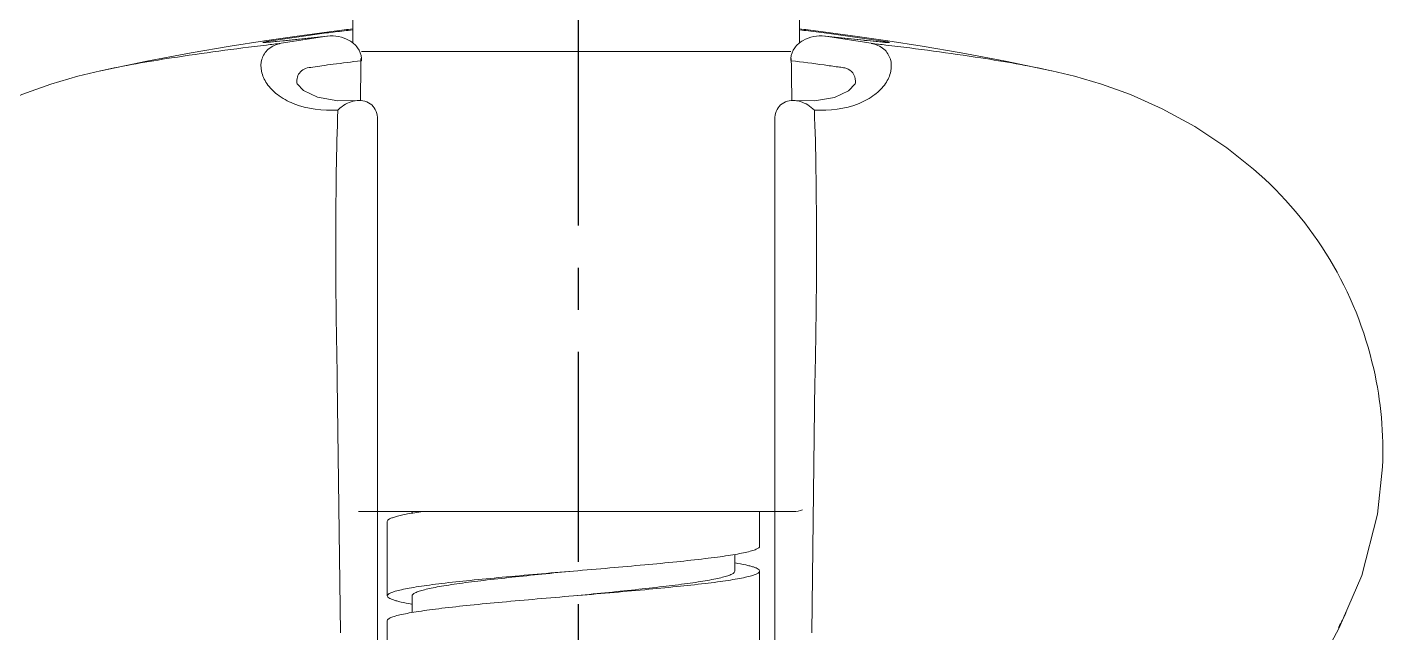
# Model space of a CAD drawing. Header units: millimetres. Extents: x 789 to 1209, y -1278 to -684.
# Drawn here: x 972.24 to 1013.2, y -1038.03 to -1019.73 of the extents above; entities that cross this region are included whole.
import ezdxf

# ---------------------------------------------------------------- set-up
doc = ezdxf.new("R2010")
doc.units = ezdxf.units.MM
doc.header["$LTSCALE"] = 0.1
doc.linetypes.add('CENTERX2', pattern=[101.6, 63.5, -12.7, 12.7, -12.7])
doc.layers.get('0').update_dxf_attribs({"lineweight": 13})
doc.layers.add('CENTER', color=1, linetype='CENTERX2')

msp = doc.modelspace()

# ---------------------------------------------------------------- linework, layer by layer
at = {"color": 7, "linetype": 'Continuous'}
for p, q in [((982.074, -1020.213), (982.074, -1018.59)), ((995.574, -1020.213), (995.574, -1018.59)), ((979.468, -1020.169), (981.278, -1019.908)), ((981.141, -1019.902), (980.326, -1020.012)), ((981.141, -1019.902), (981.819, -1019.816)), ((996.508, -1019.902), (995.83, -1019.816)), ((996.472, -1019.921), (998.16, -1020.165)), ((980.326, -1020.012), (979.404, -1020.145)), ((980.011, -1020.142), (979.732, -1020.17)), ((981.291, -1020.008), (979.77, -1020.167)), ((979.911, -1020.222), (981.29, -1020.008)), ((981.308, -1020.006), (980.011, -1020.142)), ((981.291, -1020.008), (981.308, -1020.006)), ((997.604, -1020.138), (996.341, -1020.006)), ((996.341, -1020.006), (996.359, -1020.008)), ((996.359, -1020.008), (997.738, -1020.222)), ((997.522, -1020.13), (996.359, -1020.008)), ((997.534, -1020.131), (997.522, -1020.13)), ((997.929, -1020.171), (997.604, -1020.138)), ((998.086, -1020.186), (997.886, -1020.168)), ((998.039, -1020.181), (997.929, -1020.171)), ((982.321, -1020.748), (982.332, -1020.746)), ((982.324, -1020.676), (982.323, -1020.745)), ((982.338, -1020.746), (982.335, -1020.676)), ((982.337, -1020.465), (995.312, -1020.465)), ((995.313, -1020.675), (995.311, -1020.722)), ((995.311, -1020.722), (995.312, -1020.745)), ((995.326, -1020.745), (995.325, -1020.676)), ((974.452, -1021.054), (974.466, -1021.051)), ((1003.197, -1021.054), (1003.183, -1021.051)), ((982.824, -1022.514), (982.824, -1022.564)), ((982.824, -1039.964), (982.824, -1022.564)), ((994.824, -1040.343), (994.824, -1022.514)), ((981.704, -1038.03), (981.609, -1030.408)), ((996.04, -1030.408), (995.944, -1038.03)), ((1013.19, -1033.014), (1013.189, -1033.016)), ((982.251, -1034.363), (995.398, -1034.363)), ((994.824, -1034.363), (982.824, -1034.363)), ((983.118, -1034.663), (983.118, -1036.913)), ((983.868, -1034.363), (983.868, -1034.414)), ((994.368, -1035.413), (994.368, -1034.363)), ((993.618, -1036.163), (993.618, -1035.659)), ((994.368, -1038.413), (994.368, -1036.163)), ((983.868, -1036.913), (983.868, -1037.417)), ((983.118, -1037.663), (983.118, -1039.913)), ((1011.012, -1039.488), (1011.883, -1037.874)), ((1011.86, -1037.867), (1011.883, -1037.874))]:
    msp.add_line(p, q, dxfattribs=at)
for points in [[(998.245, -1020.145), (997.323, -1020.012), (996.508, -1019.902)], [(979.404, -1020.145), (978.369, -1020.307), (977.193, -1020.507), (975.856, -1020.76), (974.466, -1021.051)], [(979.732, -1020.17), (979.63, -1020.18), (979.588, -1020.183), (979.553, -1020.186), (979.523, -1020.189), (979.501, -1020.19), (979.485, -1020.191), (979.482, -1020.191)], [(998.171, -1020.191), (998.17, -1020.191), (998.161, -1020.191), (998.143, -1020.19), (998.117, -1020.188), (998.082, -1020.185), (998.039, -1020.181)], [(1003.183, -1021.051), (1001.793, -1020.76), (1000.456, -1020.507), (999.28, -1020.307), (998.245, -1020.145)], [(974.452, -1021.054), (973.772, -1021.217), (972.956, -1021.454)], [(1005.572, -1021.77), (1004.693, -1021.454), (1003.877, -1021.217), (1003.197, -1021.054)], [(972.956, -1021.454), (972.077, -1021.77), (971.119, -1022.198), (970.134, -1022.737), (969.164, -1023.381), (968.355, -1024.022)], [(982.208, -1021.95), (981.621, -1021.961), (981.012, -1021.853), (980.591, -1021.648), (980.396, -1021.444), (980.383, -1021.424)], [(997.266, -1021.426), (997.251, -1021.448), (997.053, -1021.652), (996.633, -1021.854), (996.029, -1021.96), (995.441, -1021.95)], [(1009.294, -1024.022), (1008.485, -1023.381), (1007.515, -1022.737), (1006.53, -1022.198), (1005.572, -1021.77)], [(1011.883, -1037.874), (1012.564, -1036.302), (1013.039, -1034.449), (1013.19, -1033.014)]]:
    msp.add_lwpolyline(points, dxfattribs=at)
for centre, radius, start, end in [((989.457, -1085.667), 66.265, 96.62396, 97.09067), ((989.574, -1086.652), 67.257, 96.40997, 96.62568), ((988.817, -1076.685), 57.298, 96.75896, 97.01539), ((988.831, -1076.685), 57.298, 82.98461, 83.24104), ((988.074, -1086.66), 67.265, 83.36959, 83.59671), ((988.164, -1085.895), 66.495, 82.82254, 83.37002), ((994.487, -1145.79), 126.412, 96.62152, 96.823), ((978.806, -1011.551), 8.669, 274.6149, 275.2039), ((977.532, -997.687), 22.591, 275.2317, 275.686), ((1003.696, -961.743), 58.713, 263.97581, 264.32124), ((983.168, -1145.736), 126.356, 83.17503, 83.37851), ((998.739, -1012.789), 7.426, 264.9511, 265.4798), ((998.545, -1015.222), 4.985, 265.5066, 265.6412), ((490.621, -1015.198), 491.733, 359.21285, 359.3536), ((1486.264, -1015.213), 490.969, 180.64558, 180.78656), ((988.21, -1080.101), 59.779, 82.20826, 83.16255), ((1001.953, -1032.542), 11.247, 12.7589, 49.2467), ((1001.948, -1032.544), 11.252, 357.6049, 12.7647), ((995.398, -1033.613), 0.75, 270, 290.97), ((1001.949, -1032.544), 11.25, 331.7577, 334.3409)]:
    msp.add_arc(centre, radius, start, end, dxfattribs=at)
for points, knots in [([(974.466, -1021.051), (975.171, -1020.895), (976.836, -1020.609), (978.51, -1020.389), (979.469, -1020.274)], [0, 0, 0, 0, 0.427446, 1, 1, 1, 1]), ([(981.627, -1022.24), (981.173, -1022.259), (980.512, -1022.191), (979.808, -1021.809), (979.471, -1021.468), (979.295, -1021.087), (979.295, -1020.695), (979.513, -1020.354), (979.771, -1020.248), (979.911, -1020.222)], [0, 0, 0, 0, 0.347504, 0.48657, 0.604906, 0.707764, 0.799708, 0.891489, 1, 1, 1, 1]), ([(979.5, -1020.192), (979.454, -1020.195), (979.28, -1020.21), (979.432, -1020.176), (979.468, -1020.169)], [0, 0, 0, 0, 0.557827, 1, 1, 1, 1]), ([(981.308, -1020.006), (981.421, -1019.994), (981.651, -1020.003), (981.976, -1020.117), (982.244, -1020.339), (982.33, -1020.563), (982.337, -1020.676)], [0, 0, 0, 0, 0.25084, 0.501427, 0.751347, 1, 1, 1, 1]), ([(995.312, -1020.676), (995.319, -1020.563), (995.405, -1020.339), (995.673, -1020.117), (995.998, -1020.003), (996.229, -1019.994), (996.341, -1020.006)], [0, 0, 0, 0, 0.248656, 0.498568, 0.749153, 1, 1, 1, 1]), ([(997.738, -1020.222), (997.877, -1020.248), (998.134, -1020.353), (998.352, -1020.693), (998.356, -1021.084), (998.179, -1021.466), (997.842, -1021.807), (997.138, -1022.191), (996.477, -1022.259), (996.022, -1022.24)], [0, 0, 0, 0, 0.107922, 0.19977, 0.291725, 0.394242, 0.513194, 0.65234, 1, 1, 1, 1]), ([(998.16, -1020.165), (998.203, -1020.173), (998.372, -1020.206), (998.207, -1020.196), (998.166, -1020.193)], [0, 0, 0, 0, 0.518151, 1, 1, 1, 1]), ([(1003.183, -1021.051), (1002.479, -1020.895), (1000.815, -1020.609), (999.143, -1020.389), (998.184, -1020.275)], [0, 0, 0, 0, 0.42748, 1, 1, 1, 1]), ([(980.383, -1021.424), (980.376, -1021.305), (980.429, -1021.103), (980.656, -1020.963), (980.887, -1020.942), (981.165, -1020.896), (981.65, -1020.832), (982.042, -1020.781), (982.321, -1020.748)], [0, 0, 0, 0, 0.16058, 0.243412, 0.342866, 0.469035, 0.622247, 1, 1, 1, 1]), ([(996.315, -1020.874), (996.456, -1020.894), (996.652, -1020.924), (996.895, -1020.955), (997.079, -1020.997), (997.246, -1021.163), (997.271, -1021.339), (997.266, -1021.426)], [0, 0, 0, 0, 0.343138, 0.479099, 0.592971, 0.791514, 1, 1, 1, 1]), ([(981.627, -1022.24), (981.667, -1022.2), (981.833, -1022.057), (982.047, -1021.965), (982.208, -1021.95)], [0, 0, 0, 0, 0.258618, 1, 1, 1, 1]), ([(982.208, -1021.95), (982.361, -1021.936), (982.705, -1022.022), (982.824, -1022.359), (982.824, -1022.514)], [0, 0, 0, 0, 0.496215, 1, 1, 1, 1]), ([(994.825, -1022.514), (994.825, -1022.359), (994.944, -1022.022), (995.288, -1021.936), (995.441, -1021.95)], [0, 0, 0, 0, 0.503789, 1, 1, 1, 1]), ([(995.441, -1021.95), (995.494, -1021.955), (995.71, -1021.998), (995.906, -1022.122), (996.022, -1022.24)], [0, 0, 0, 0, 0.242943, 1, 1, 1, 1]), ([(981.609, -1030.408), (981.593, -1029.655), (981.564, -1028.157), (981.561, -1025.434), (981.577, -1023.463), (981.627, -1022.24)], [0, 0, 0, 0, 0.276368, 0.550461, 1, 1, 1, 1]), ([(996.022, -1022.24), (996.072, -1023.459), (996.088, -1025.427), (996.085, -1028.15), (996.056, -1029.652), (996.04, -1030.408)], [0, 0, 0, 0, 0.448182, 0.722417, 1, 1, 1, 1]), ([(984.192, -1034.363), (984.11, -1034.375), (983.956, -1034.398), (983.741, -1034.435), (983.556, -1034.472), (983.403, -1034.509), (983.283, -1034.546), (983.204, -1034.578), (983.158, -1034.605), (983.131, -1034.627), (983.118, -1034.649), (983.118, -1034.663)], [0, 0, 0, 0, 0.218038, 0.410435, 0.576154, 0.714419, 0.824742, 0.907295, 0.938561, 0.963711, 1, 1, 1, 1]), ([(994.368, -1035.413), (994.368, -1035.431), (994.345, -1035.46), (994.304, -1035.486), (994.256, -1035.509), (994.196, -1035.532), (994.089, -1035.566), (993.924, -1035.606), (993.688, -1035.652), (993.405, -1035.698), (993.077, -1035.744), (992.56, -1035.809), (991.828, -1035.888), (990.868, -1035.979), (989.826, -1036.071), (989.109, -1036.132), (988.743, -1036.163)], [0, 0, 0, 0, 0.009478, 0.016681, 0.025908, 0.037265, 0.050796, 0.084377, 0.126509, 0.176871, 0.23503, 0.300454, 0.450602, 0.621668, 0.807156, 1, 1, 1, 1]), ([(993.629, -1035.916), (993.736, -1035.934), (993.885, -1035.962), (994.069, -1036.006), (994.173, -1036.036), (994.257, -1036.067), (994.323, -1036.099), (994.368, -1036.137), (994.368, -1036.163)], [0, 0, 0, 0, 0.407938, 0.572103, 0.709143, 0.819049, 0.902372, 1, 1, 1, 1]), ([(988.743, -1036.163), (988.377, -1036.194), (987.659, -1036.255), (986.617, -1036.347), (985.657, -1036.438), (984.925, -1036.517), (984.408, -1036.582), (984.08, -1036.629), (983.797, -1036.675), (983.562, -1036.721), (983.396, -1036.761), (983.29, -1036.794), (983.229, -1036.817), (983.181, -1036.84), (983.141, -1036.866), (983.118, -1036.895), (983.118, -1036.913)], [0, 0, 0, 0, 0.192844, 0.378331, 0.549396, 0.699544, 0.764971, 0.823127, 0.873492, 0.915622, 0.949203, 0.962732, 0.974092, 0.983321, 0.990521, 1, 1, 1, 1]), ([(988.743, -1036.163), (988.426, -1036.194), (987.804, -1036.255), (986.901, -1036.347), (986.068, -1036.438), (985.434, -1036.517), (984.986, -1036.582), (984.702, -1036.629), (984.456, -1036.675), (984.252, -1036.72), (984.091, -1036.766), (983.984, -1036.806), (983.923, -1036.84), (983.886, -1036.867), (983.868, -1036.896), (983.868, -1036.913)], [0, 0, 0, 0, 0.192224, 0.377133, 0.547704, 0.697486, 0.762792, 0.820885, 0.871245, 0.913455, 0.947215, 0.972428, 0.981911, 0.989454, 1, 1, 1, 1]), ([(993.618, -1036.163), (993.618, -1036.181), (993.599, -1036.209), (993.563, -1036.236), (993.502, -1036.27), (993.395, -1036.31), (993.234, -1036.356), (993.029, -1036.402), (992.784, -1036.448), (992.5, -1036.494), (992.051, -1036.559), (991.417, -1036.638), (990.585, -1036.729), (989.682, -1036.821), (989.06, -1036.882), (988.743, -1036.913)], [0, 0, 0, 0, 0.010544, 0.018089, 0.027574, 0.052783, 0.086546, 0.128753, 0.179116, 0.237206, 0.302515, 0.452297, 0.622867, 0.807776, 1, 1, 1, 1]), ([(994.368, -1036.163), (994.368, -1036.181), (994.345, -1036.21), (994.304, -1036.236), (994.256, -1036.259), (994.196, -1036.282), (994.089, -1036.316), (993.924, -1036.356), (993.688, -1036.402), (993.405, -1036.448), (993.077, -1036.494), (992.56, -1036.559), (991.828, -1036.638), (990.868, -1036.729), (989.826, -1036.821), (989.109, -1036.882), (988.743, -1036.913)], [0, 0, 0, 0, 0.009481, 0.01668, 0.025907, 0.037268, 0.050798, 0.084377, 0.12651, 0.176872, 0.23503, 0.300456, 0.450604, 0.621669, 0.807156, 1, 1, 1, 1]), ([(983.118, -1036.913), (983.118, -1036.939), (983.162, -1036.977), (983.228, -1037.009), (983.31, -1037.04), (983.414, -1037.07), (983.595, -1037.113), (983.743, -1037.141), (983.849, -1037.159)], [0, 0, 0, 0, 0.097883, 0.18123, 0.291104, 0.428115, 0.592201, 1, 1, 1, 1]), ([(988.743, -1036.913), (988.377, -1036.944), (987.659, -1037.005), (986.617, -1037.097), (985.657, -1037.188), (984.925, -1037.267), (984.408, -1037.332), (984.08, -1037.379), (983.797, -1037.425), (983.562, -1037.471), (983.396, -1037.511), (983.29, -1037.544), (983.229, -1037.567), (983.181, -1037.59), (983.141, -1037.616), (983.118, -1037.645), (983.118, -1037.663)], [0, 0, 0, 0, 0.192844, 0.378332, 0.549397, 0.699546, 0.764969, 0.82313, 0.87349, 0.915624, 0.949202, 0.962734, 0.974093, 0.983319, 0.99052, 1, 1, 1, 1])]:
    msp.add_open_spline(points, degree=3, knots=knots, dxfattribs=at)
for points in [[(979.503, -1020.191), (979.502, -1020.192), (979.501, -1020.192), (979.5, -1020.192)], [(982.337, -1020.676), (982.334, -1020.676), (982.332, -1020.676), (982.33, -1020.676)], [(982.332, -1020.746), (982.334, -1020.746), (982.336, -1020.746), (982.338, -1020.746)], [(995.311, -1020.746), (995.313, -1020.746), (995.315, -1020.746), (995.317, -1020.746)], [(995.317, -1020.746), (995.32, -1020.747), (995.324, -1020.747), (995.327, -1020.748)]]:
    msp.add_open_spline(points, degree=3, dxfattribs=at)
at = {"layer": 'CENTER'}
msp.add_line((988.889, -856.819), (988.889, -1177.309), dxfattribs=at)

doc.saveas('drawing.dxf')
